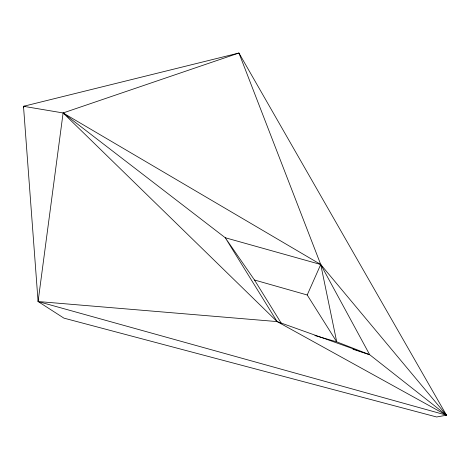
<?xml version="1.0" encoding="UTF-8"?>
<svg xmlns="http://www.w3.org/2000/svg" width="470" height="470" viewBox="0 0 470 470"><rect width="100%" height="100%" fill="white"/><g stroke="black" fill="none" stroke-linecap="round" stroke-linejoin="round"><path stroke-width="0.7" d="M38.082 301.523L63.109 112.959L238.936 53.016L446.5 415.186L436.648 416.984L63.914 318.131L38.082 301.523L23.5 106.302L238.936 53.016L320.728 264.498L369.69 354.715L446.5 415.186L38.082 301.523L277.112 321.586L369.69 354.715L336.714 341.837L314.9 335.551M320.728 264.498L446.5 415.186L277.112 321.586L63.109 112.959L225.253 237.738L320.728 264.498L336.714 341.837L307.21 294.984L320.728 264.498L63.109 112.959L23.5 106.302L23.776 107.748M23.5 106.302L24.963 106.238M277.112 321.586L225.253 237.738L254.499 280.014L307.21 294.984M352.958 349.239L369.69 354.715M254.499 280.014L281.324 323.331"/></g></svg>
